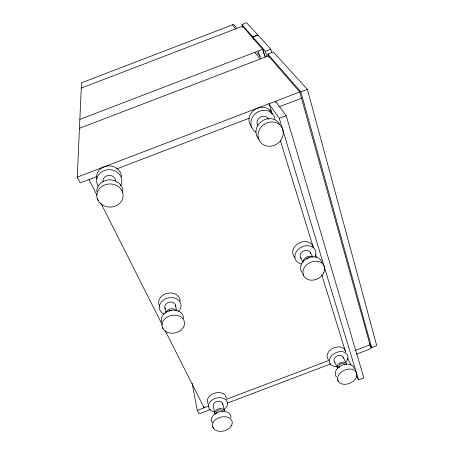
<?xml version="1.0" encoding="UTF-8"?>
<svg xmlns="http://www.w3.org/2000/svg" width="454" height="454" viewBox="0 0 454 454"><rect width="100%" height="100%" fill="white"/><g stroke="black" fill="none" stroke-linecap="round" stroke-linejoin="round"><path stroke-width="0.68" d="M96.918 176.504L80.222 182.894L77.259 177.134L81.504 82.804L233.702 24.385L236.398 27.643M184.029 325.989L184.528 323.645A11.401 8.898 -12.2 0 0 172.128 315.303A11.401 8.898 -12.2 0 0 162.243 327.192M231.705 425.154L232.232 423.253A10.101 7.037 -15.6 0 0 221.751 416.937A10.101 7.037 -15.6 0 0 212.631 426.8M324.576 270.357L323.793 272.814M356.713 376.065L355.959 378.057A10.101 7.065 -23.9 0 1 346.799 384.146A10.101 7.065 -23.9 0 1 338.128 381.122M241.931 24.499L246.618 22.7L257.73 34.89L252.708 36.814L241.931 24.499L242.776 27.206M81.266 88.093L242.544 26.201M253.735 39.753L252.906 37.046L257.94 35.117L270.8 49.225L271.793 52.63M79.859 119.396L262.65 49.316L264.682 56.109M252.906 37.046L265.38 51.302L270.8 49.225M268.779 57.261L267.781 54.049L273.274 51.943L307.42 89.404L376.741 345.704L371.69 347.616L369.25 343.309M79.456 128.317L268.376 55.904M77.259 177.134L299.754 91.986L371.066 348.598L356.509 354.12M267.781 54.049L300.889 91.901L307.42 89.404M116.661 168.95L249.189 118.244M269.693 110.396L271.038 109.885M278.966 106.849L301.49 98.229M272.128 113.914L268.995 103.756L279.272 118.312L286.19 115.668L363.864 377.927L358.592 379.924L356.708 376.207M210.31 409.582L199.062 413.844L197.28 410.376L208.755 406.024M226.398 399.327L328.985 360.408M355.215 350.46L370.021 344.841M227.511 403.056L330.711 363.909M242.249 25.855L263.036 49.764L265.267 57.215M267.968 55.433L299.754 91.986M213.289 427.986L212.682 426.783L213.522 428.445A10.067 7.014 -15.6 0 0 222.982 431.135A10.067 7.014 -15.6 0 0 231.733 425.16M257.077 52.641L261.061 57.454M232.34 24.908L235.581 28.874M254.756 52.346L260.216 59.031M163.071 328.702L162.305 327.175L163.366 329.281A11.367 8.87 -12.2 0 0 174.381 333.043A11.367 8.87 -12.2 0 0 184.063 325.995M98.404 200.838L97.394 198.846L98.79 201.599A13.126 11.503 -1.4 0 0 111.922 206.979A13.126 11.503 -1.4 0 0 122.756 198.438L123.136 195.447A13.166 11.537 -1.4 0 0 108.069 184.091A13.166 11.537 -1.4 0 0 97.332 198.863M286.19 115.668L275.533 101.259L275.941 102.615M338.043 380.69L337.623 379.413A10.101 7.065 -23.9 0 1 347.582 369.227A10.101 7.065 -23.9 0 1 356.702 376.065M303.465 275.283L302.931 273.66A11.39 8.949 -26.3 0 1 313.879 261.345A11.39 8.949 -26.3 0 1 324.559 270.357M258.916 139.469L258.218 137.352L259.183 140.28A13.058 11.628 -34.8 0 0 270.976 146.188A13.058 11.628 -34.8 0 0 282.433 137.397L283.2 134.259A13.098 11.668 -34.8 0 0 270.357 122.018A13.098 11.668 -34.8 0 0 258.156 137.369M310.292 252.543L312.897 257.304M300.548 257.486L303.028 262.298M347.611 358.234L351.061 365.05M88.978 179.546L96.952 195.351M100.777 202.938L162.333 324.962M165.205 330.648L204.118 407.783L203.846 406.461M343.008 356.986L346.34 363.665M334.275 361.276L337.487 368.007M302.931 273.66L303.669 275.896A11.356 8.921 -26.3 0 0 313.657 280.061A11.356 8.921 -26.3 0 0 323.821 272.82M337.623 379.413L338.202 381.178M280.271 140.314L313.266 247.271M315.558 254.717L316.398 257.424M321.824 275.028L345.42 351.521M252.708 36.814L253.531 39.526M279.272 118.312L358.592 379.924M258.286 51.58L259.728 56.319M265.38 51.302L266.793 56.058M300.889 91.901L371.69 347.616M222.698 403.6L224.429 410.887A4.943 3.49 -15.5 0 0 218.124 409.02A4.943 3.49 -15.5 0 0 215.315 414.343M214.924 413.509L213.312 406.182A4.88 3.479 -15.4 0 1 217.704 401.387A4.88 3.479 -15.4 0 1 222.783 404.514M192.156 383.284L197.28 410.376M175.505 305.094L176.498 310.462M164.938 307.886L165.806 313.3M165.432 308.93A5.488 4.358 -11.9 0 1 168.973 302.29A5.488 4.358 -11.9 0 1 175.653 306.223M163.951 314.089A10.97 8.717 -11.9 0 1 161.59 301.689A10.97 8.717 -11.9 0 1 177.276 299.214A10.97 8.717 -11.9 0 1 178.099 311.858M159.615 306.115A10.856 8.666 -11.8 0 1 167.259 293.295A10.856 8.666 -11.8 0 1 180.142 301.257M161.511 322.056A11.282 8.847 -12.1 0 1 171.3 310.292A11.282 8.847 -12.1 0 1 183.552 318.572M166.096 312.346A5.567 4.392 -12 0 1 170.846 308.845A5.567 4.392 -12 0 1 176.26 310.752M168.933 311.313A3.621 2.855 -12 0 1 171.499 310.337M301.223 258.417A5.482 4.381 -26.5 0 1 303.414 251.096A5.482 4.381 -26.5 0 1 310.655 253.638M301.377 263.978A10.958 8.768 -26.5 0 1 295.65 252.94A10.958 8.768 -26.5 0 1 309.526 245.926A10.958 8.768 -26.5 0 1 315.087 257.049M294.913 257.56A10.845 8.717 -26.6 0 1 298.573 243.327A10.845 8.717 -26.6 0 1 313.3 246.976M301.978 272.326A11.265 8.898 -26.3 0 1 307.653 258.099A11.265 8.898 -26.3 0 1 322.045 262.843M303.283 261.198A5.562 4.421 -26.4 0 1 306.581 257.049A5.562 4.421 -26.4 0 1 311.887 256.845M306.501 258.939A3.615 2.872 -26.4 0 1 309.072 257.963M103.069 182.003A6.299 5.59 -0.2 0 1 108.631 175.369A6.299 5.59 -0.2 0 1 115.56 180.885M98.132 186.18A12.604 11.18 -0.2 0 1 109.039 169.677A12.604 11.18 -0.2 0 1 120.475 185.879M96.759 178.95A12.457 11.078 0.1 0 1 107.882 165.943A12.457 11.078 0.1 0 1 121.473 176.952M96.77 191.605A13.007 11.435 -1.1 0 1 110.305 179.886A13.007 11.435 -1.1 0 1 122.711 192.428M216.842 413.594A3.212 2.27 -15.5 0 1 218.669 410.132A3.212 2.27 -15.5 0 1 222.772 411.341M214.946 411.954A9.761 6.952 -15.4 0 1 209.572 402.545A9.761 6.952 -15.4 0 1 224.009 398.55A9.761 6.952 -15.4 0 1 224.253 409.377M207.977 403.453A9.67 6.929 -15.4 0 1 214.975 393.033A9.67 6.929 -15.4 0 1 226.313 398.413M212.324 422.929A10.005 7.014 -15.5 0 1 219.248 411.789A10.005 7.014 -15.5 0 1 230.904 417.788M339.41 367.729A3.212 2.281 -24 0 1 340.829 363.824A3.212 2.281 -24 0 1 344.978 364.999M337.475 368.012A4.943 3.507 -24 0 1 340.841 362.474A4.943 3.507 -24 0 1 346.623 364.545M334.848 362.003A4.88 3.49 -24 0 1 336.981 356.038A4.88 3.49 -24 0 1 343.292 357.854M337.146 366.56A9.761 6.98 -24 0 1 329.791 358.416A9.761 6.98 -24 0 1 343.241 351.833A9.761 6.98 -24 0 1 345.817 362.315M328.401 359.681A9.67 6.958 -24 0 1 333.418 348.048A9.67 6.958 -24 0 1 345.562 351.901M336.539 377.121A10.005 7.043 -23.9 0 1 341.822 365.266A10.005 7.043 -23.9 0 1 354.307 369.096M258.014 125.9A6.265 5.652 -35.9 0 1 260.057 117.297A6.265 5.652 -35.9 0 1 268.558 119.226M255.982 132.239A12.536 11.299 -35.9 0 1 256.629 112.688A12.536 11.299 -35.9 0 1 274.982 119.169M251.754 127.12A12.389 11.202 -36.2 0 1 254.649 109.59A12.389 11.202 -36.2 0 1 271.935 113.177M258.411 138.776A12.933 11.56 -35.1 0 1 262.219 120.895A12.933 11.56 -35.1 0 1 279.931 124.737"/></g></svg>
